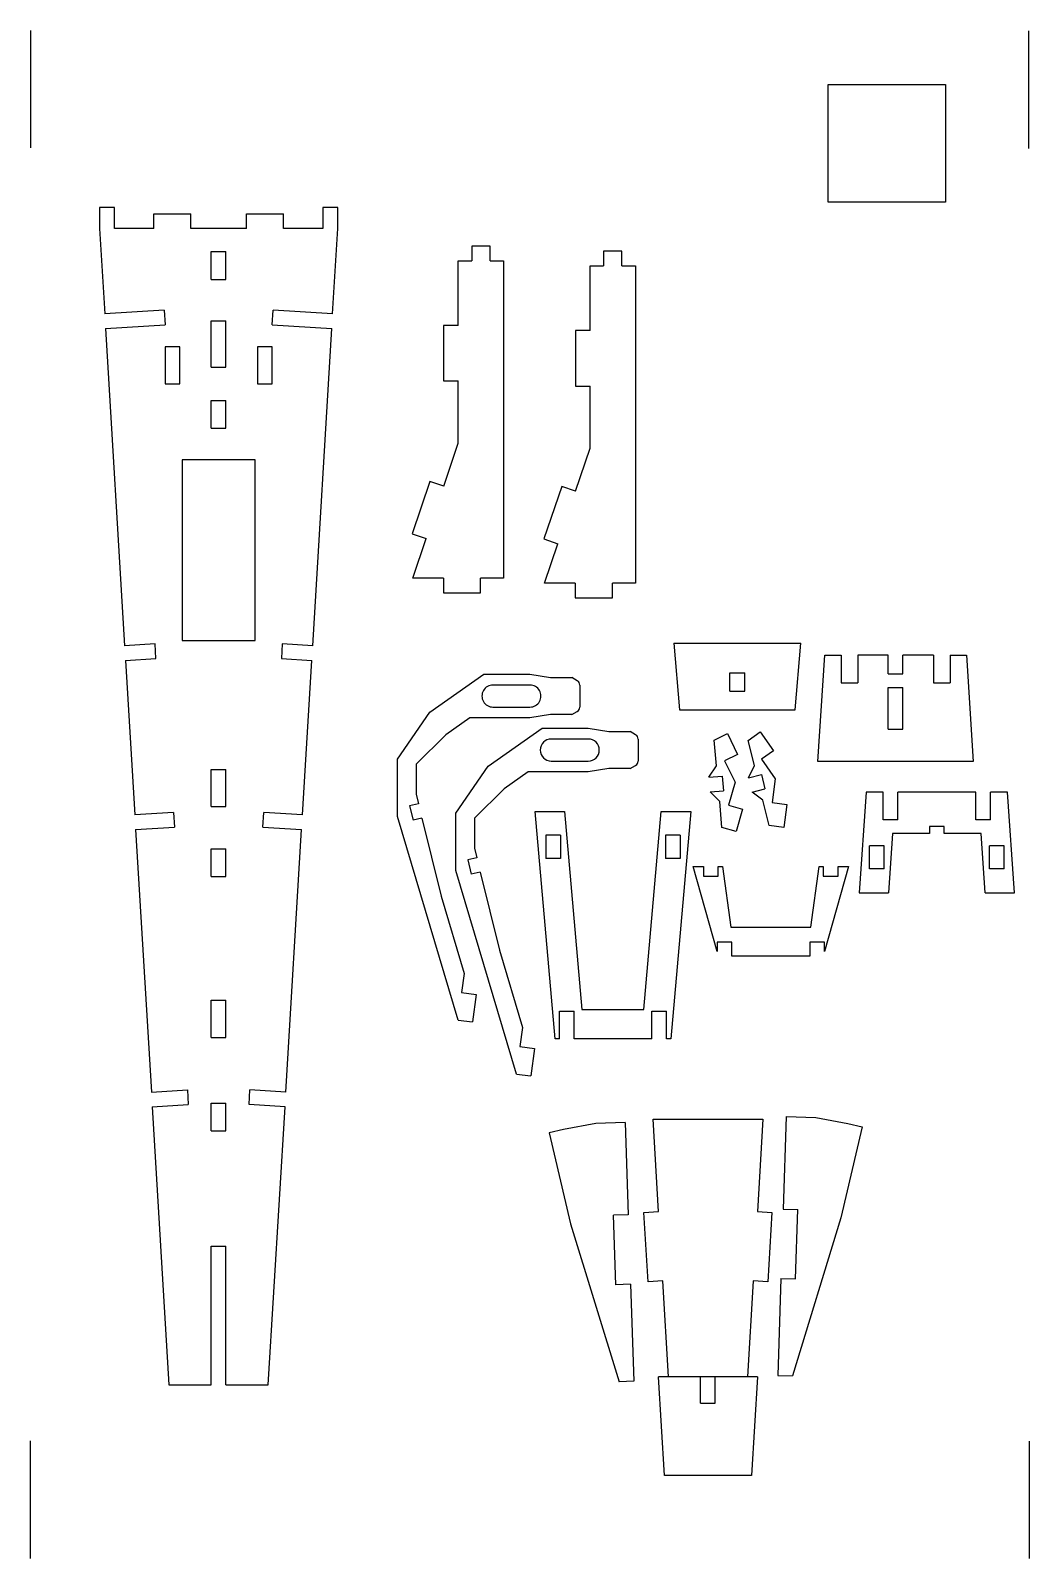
# Model space of a CAD drawing. Extents: x 1 to 217, y 1 to 331.
import ezdxf

# ---------------------------------------------------------------- set-up
doc = ezdxf.new("R2010")
doc.units = 0
doc.layers.get('0').update_dxf_attribs({"linetype": 'CONTINUOUS'})
doc.layers.add('02___PRT_ALL_AXES', color=7, linetype='CONTINUOUS')
doc.layers.add('3_ALL_SYMBOLS', color=7, linetype='CONTINUOUS')

msp = doc.modelspace()

# ---------------------------------------------------------------- linework, layer by layer
at = {"color": 7}
for p, q in [((173.080858, 319.242984), (198.480858, 319.242984)), ((173.080858, 293.842984), (173.080858, 319.242984)), ((198.480858, 319.242984), (198.480858, 293.842984)), ((15.559929, 292.66587), (15.559929, 288.14087)), ((18.803406, 292.66587), (15.559929, 292.66587)), ((18.803406, 288.14087), (18.803406, 292.66587)), ((27.303406, 288.14087), (27.303406, 291.31587)), ((27.303406, 291.31587), (35.303406, 291.31587)), ((35.303406, 288.14087), (35.303406, 291.31587)), ((47.303405, 288.14087), (47.303405, 291.31587)), ((47.303405, 291.31587), (55.303406, 291.31587)), ((55.303406, 288.14087), (55.303406, 291.31587)), ((63.803406, 292.66587), (63.803406, 288.14087)), ((67.046884, 292.66587), (63.803406, 292.66587)), ((67.046884, 288.14087), (67.046884, 292.66587)), ((198.480858, 293.842984), (173.080858, 293.842984)), ((27.303406, 288.14087), (18.803406, 288.14087)), ((47.303405, 288.14087), (35.303406, 288.14087)), ((63.803406, 288.14087), (55.303406, 288.14087)), ((65.938538, 269.668472), (67.046884, 288.14087)), ((96.017802, 284.34267), (96.017802, 281.16767)), ((100.017803, 284.34267), (96.017802, 284.34267)), ((100.017803, 281.16767), (100.017803, 284.34267)), ((39.715906, 277.14087), (39.715906, 283.14087)), ((39.715906, 283.14087), (42.890906, 283.14087)), ((42.890906, 277.14087), (42.890906, 283.14087)), ((93.105303, 267.16767), (93.105303, 281.16767)), ((93.105303, 281.16767), (96.017802, 281.16767)), ((100.017803, 281.16767), (102.930302, 281.16767)), ((102.930302, 281.16767), (102.930302, 212.559169)), ((124.523427, 283.250286), (124.523427, 280.075286)), ((128.523427, 283.250286), (124.523427, 283.250286)), ((128.523427, 280.075286), (128.523427, 283.250286)), ((121.610927, 266.075287), (121.610927, 280.075286)), ((121.610927, 280.075286), (124.523427, 280.075286)), ((128.523427, 280.075286), (131.435927, 280.075286)), ((131.435927, 280.075286), (131.435927, 211.466786)), ((39.715906, 277.14087), (42.890906, 277.14087)), ((39.715906, 258.140869), (39.715906, 268.140871)), ((39.715906, 268.140871), (42.890906, 268.140871)), ((42.890906, 258.140869), (42.890906, 268.140871)), ((52.870106, 267.271867), (53.060261, 270.441168)), ((65.938538, 269.668472), (53.060261, 270.441168)), ((52.870106, 267.271867), (65.74838, 266.499171)), ((61.635248, 197.946958), (65.74838, 266.499171)), ((89.930303, 267.16767), (89.930303, 255.167669)), ((93.105303, 267.16767), (89.930303, 267.16767)), ((118.435927, 266.075287), (118.435927, 254.075286)), ((121.610927, 266.075287), (118.435927, 266.075287)), ((29.715906, 262.582852), (29.715906, 254.582851)), ((32.890906, 262.582852), (29.715906, 262.582852)), ((32.890906, 254.582851), (32.890906, 262.582852)), ((49.715905, 262.582852), (49.715905, 254.582851)), ((52.890905, 262.582852), (49.715905, 262.582852)), ((52.890905, 254.582851), (52.890905, 262.582852)), ((39.715906, 258.140869), (42.890906, 258.140869)), ((29.715906, 254.582851), (32.890906, 254.582851)), ((49.715905, 254.582851), (52.890905, 254.582851)), ((89.930303, 255.167669), (93.105303, 255.167669)), ((93.105303, 241.719371), (93.105303, 255.167669)), ((118.435927, 254.075286), (121.610927, 254.075286)), ((121.610927, 240.626987), (121.610927, 254.075286)), ((39.715906, 244.961974), (39.715906, 250.961977)), ((39.715906, 250.961977), (42.890906, 250.961977)), ((42.890906, 244.961974), (42.890906, 250.961977)), ((39.715906, 244.961974), (42.890906, 244.961974)), ((89.985486, 232.459922), (93.105303, 241.719371)), ((33.403407, 238.140869), (33.403407, 199.060209)), ((49.203407, 238.140869), (33.403407, 238.140869)), ((49.203407, 199.060209), (49.203407, 238.140869)), ((118.49111, 231.367539), (121.610927, 240.626987)), ((86.976681, 233.47369), (83.145125, 222.101831)), ((89.985486, 232.459922), (86.976681, 233.47369)), ((115.482305, 232.381304), (111.650749, 221.009447)), ((118.49111, 231.367539), (115.482305, 232.381304)), ((83.145125, 222.101831), (86.15393, 221.088063)), ((83.280258, 212.559169), (86.15393, 221.088063)), ((111.650749, 221.009447), (114.659551, 219.995679)), ((111.785885, 211.466786), (114.659551, 219.995679)), ((89.920304, 212.559169), (83.280258, 212.559169)), ((89.920304, 212.559169), (89.920304, 209.384169)), ((102.930302, 212.559169), (97.930304, 212.559169)), ((97.930304, 209.384169), (97.930304, 212.559169)), ((118.425928, 211.466786), (111.785885, 211.466786)), ((118.425928, 211.466786), (118.425928, 208.291786)), ((131.435927, 211.466786), (126.435928, 211.466786)), ((126.435928, 208.291786), (126.435928, 211.466786)), ((89.920304, 209.384169), (97.930304, 209.384169)), ((118.425928, 208.291786), (126.435928, 208.291786)), ((27.549818, 198.341657), (20.971563, 197.946961)), ((27.739976, 195.172355), (27.549818, 198.341657)), ((33.403407, 199.060209), (49.203407, 199.060209)), ((55.056972, 198.341655), (54.866814, 195.172355)), ((61.635248, 197.946958), (55.056972, 198.341655)), ((139.734564, 198.522313), (140.96431, 184.101763)), ((139.734564, 198.522313), (167.194007, 198.522313)), ((165.96426, 184.101763), (167.194007, 198.522313)), ((21.161721, 194.777662), (27.739976, 195.172355)), ((54.866814, 195.172355), (61.445089, 194.777659)), ((170.893209, 172.937066), (172.398165, 195.890041)), ((172.398165, 195.890041), (175.892917, 195.890041)), ((175.892917, 195.890041), (175.892917, 189.890042)), ((186.105416, 195.890041), (179.492918, 195.890041)), ((179.492918, 195.890041), (179.492918, 189.890042)), ((186.105416, 191.89004), (186.105416, 195.890041)), ((195.892917, 195.890041), (189.280416, 195.890041)), ((189.280416, 191.89004), (189.280416, 195.890041)), ((195.892917, 195.890041), (195.892917, 189.890042)), ((199.492918, 195.890041), (202.98767, 195.890041)), ((199.492918, 195.890041), (199.492918, 189.890042)), ((202.98767, 195.890041), (204.492626, 172.937066)), ((21.161721, 194.777662), (23.167391, 161.34984)), ((59.439409, 161.349631), (61.445089, 194.777659)), ((86.9622, 183.591674), (98.665758, 191.786595)), ((98.665758, 191.786595), (108.622409, 191.786595)), ((108.622409, 191.786595), (113.054672, 191.052783)), ((151.876785, 188.101763), (151.876785, 192.101764)), ((151.876785, 192.101764), (155.051785, 192.101764)), ((155.051785, 188.101763), (155.051785, 192.101764)), ((186.105416, 191.89004), (189.280416, 191.89004)), ((108.622409, 189.432785), (100.622408, 189.432785)), ((113.054672, 191.052783), (117.704672, 191.052783)), ((118.862396, 190.371772), (117.704672, 191.052783)), ((119.404672, 189.423644), (119.404672, 184.681924)), ((175.892917, 189.890042), (179.492918, 189.890042)), ((186.105416, 188.913553), (189.280416, 188.913553)), ((186.105416, 179.913554), (186.105416, 188.913553)), ((189.280416, 179.913554), (189.280416, 188.913553)), ((195.892917, 189.890042), (199.492918, 189.890042)), ((151.876785, 188.101763), (155.051785, 188.101763)), ((80.004229, 173.387845), (86.9622, 183.591674)), ((95.605273, 182.318973), (90.403657, 178.676763)), ((108.622409, 182.318973), (95.605273, 182.318973)), ((100.622408, 184.672783), (108.622409, 184.672783)), ((113.054672, 183.052785), (108.622409, 182.318973)), ((117.704672, 183.052785), (113.054672, 183.052785)), ((117.704672, 183.052785), (118.862396, 183.733796)), ((140.96431, 184.101763), (165.96426, 184.101763)), ((90.403657, 178.676763), (84.004229, 172.359788)), ((99.568669, 171.913513), (111.272227, 180.108434)), ((111.272227, 180.108434), (121.22888, 180.108434)), ((121.22888, 180.108434), (125.661143, 179.374622)), ((125.661143, 179.374622), (130.311144, 179.374622)), ((131.468865, 178.693609), (130.311144, 179.374622)), ((148.476651, 177.533266), (151.324931, 178.936094)), ((151.324931, 178.936094), (153.53411, 174.450612)), ((155.825546, 177.481253), (158.426353, 179.302359)), ((158.426353, 179.302359), (161.294236, 175.206598)), ((186.105416, 179.913554), (189.280416, 179.913554)), ((121.22888, 177.754621), (113.228879, 177.754621)), ((132.011143, 177.74548), (132.011143, 173.003763)), ((148.967357, 171.945091), (148.476651, 177.533266)), ((157.163386, 172.033441), (155.825546, 177.481253)), ((161.294236, 175.206598), (158.693429, 173.385491)), ((80.004229, 161.037482), (80.004229, 173.387845)), ((84.004229, 172.359788), (84.004229, 165.829776)), ((92.610697, 161.709684), (99.568669, 171.913513)), ((113.228879, 172.994622), (121.22888, 172.994622)), ((130.311144, 171.374621), (131.468865, 172.055635)), ((147.303453, 169.515166), (148.967357, 171.945091)), ((153.53411, 174.450612), (150.685827, 173.047784)), ((150.685827, 173.047784), (152.965698, 168.41877)), ((155.889836, 169.378032), (157.163386, 172.033441)), ((158.693429, 173.385491), (161.653082, 169.158669)), ((204.492626, 172.937066), (170.893209, 172.937066)), ((39.715906, 171.172942), (42.890906, 171.172942)), ((39.715906, 163.172944), (39.715906, 171.172942)), ((42.890906, 163.172944), (42.890906, 171.172942)), ((108.211741, 170.64081), (103.010126, 166.998599)), ((121.22888, 170.64081), (108.211741, 170.64081)), ((125.661143, 171.374621), (121.22888, 170.64081)), ((130.311144, 171.374621), (125.661143, 171.374621)), ((147.303453, 169.515166), (150.162537, 169.766228)), ((150.162537, 169.766228), (150.440269, 166.603398)), ((155.889836, 169.378032), (158.677108, 170.062514)), ((158.677108, 170.062514), (159.434307, 166.979126)), ((161.653082, 169.158669), (160.988019, 164.041706)), ((84.004229, 165.829776), (84.509697, 163.771456)), ((103.010126, 166.998599), (96.610698, 160.681628)), ((147.581185, 166.352339), (150.440269, 166.603398)), ((149.643112, 164.249583), (147.581185, 166.352339)), ((152.965698, 168.41877), (151.527459, 163.463261)), ((156.647038, 166.294647), (159.434307, 166.979126)), ((159.005736, 164.531223), (156.647038, 166.294647)), ((181.303018, 166.268366), (179.798063, 144.547062)), ((185.01027, 166.268366), (181.303018, 166.268366)), ((185.01027, 160.268367), (185.01027, 166.268366)), ((205.010269, 166.268366), (188.18527, 166.268366)), ((188.18527, 160.268367), (188.18527, 166.268366)), ((205.010269, 160.268367), (205.010269, 166.268366)), ((211.892523, 166.268366), (208.185269, 166.268366)), ((208.185269, 160.268367), (208.185269, 166.268366)), ((213.397476, 144.547062), (211.892523, 166.268366)), ((31.542925, 161.85237), (23.167391, 161.34984)), ((31.542925, 161.85237), (31.733081, 158.683071)), ((39.715906, 163.172944), (42.890906, 163.172944)), ((50.873694, 158.682862), (51.063852, 161.852164)), ((59.439409, 161.349631), (51.063852, 161.852164)), ((84.509697, 163.771456), (82.573568, 163.295993)), ((82.573568, 163.295993), (83.330768, 160.212608)), ((114.072554, 112.946482), (109.772823, 162.13536)), ((109.772823, 162.13536), (116.122823, 162.13536)), ((116.122823, 162.13536), (119.867482, 119.296482)), ((133.277576, 119.296482), (137.022236, 162.13536)), ((137.022236, 162.13536), (143.372236, 162.13536)), ((143.372236, 162.13536), (139.072504, 112.946482)), ((150.133818, 158.66141), (149.643112, 164.249583)), ((151.527459, 163.463261), (154.576636, 162.578296)), ((154.576636, 162.578296), (153.182995, 157.776446)), ((160.343576, 159.083412), (159.005736, 164.531223)), ((160.988019, 164.041706), (164.136536, 163.632487)), ((164.136536, 163.632487), (163.492095, 158.674189)), ((23.357548, 158.180538), (31.733081, 158.683071)), ((50.873694, 158.682862), (59.249251, 158.180329)), ((93.076197, 117.020667), (80.004229, 161.037482)), ((85.266897, 160.688071), (83.330768, 160.212608)), ((85.266897, 160.688071), (89.409823, 143.817696)), ((92.610697, 149.359318), (92.610697, 161.709684)), ((96.610698, 160.681628), (96.610698, 154.151615)), ((153.182995, 157.776446), (150.133818, 158.66141)), ((163.492095, 158.674189), (160.343576, 159.083412)), ((188.18527, 160.268367), (185.01027, 160.268367)), ((198.18527, 158.878366), (195.01027, 158.878366)), ((195.01027, 158.878366), (195.01027, 157.378366)), ((198.18527, 157.378366), (198.18527, 158.878366)), ((208.185269, 160.268367), (205.010269, 160.268367)), ((23.357548, 158.180538), (26.760931, 101.457498)), ((55.845871, 101.457339), (59.249251, 158.180329)), ((112.031029, 156.975361), (112.031029, 151.97536)), ((115.206029, 156.975361), (112.031029, 156.975361)), ((115.206029, 156.975361), (115.206029, 151.97536)), ((141.114029, 156.975361), (137.939029, 156.975361)), ((137.939029, 156.975361), (137.939029, 151.97536)), ((141.114029, 156.975361), (141.114029, 151.97536)), ((187.037077, 157.378366), (186.148063, 144.547062)), ((195.01027, 157.378366), (187.037077, 157.378366)), ((206.158465, 157.378366), (198.18527, 157.378366)), ((207.047476, 144.547062), (206.158465, 157.378366)), ((39.715906, 154.060209), (42.890906, 154.060209)), ((39.715906, 148.06021), (39.715906, 154.060209)), ((42.890906, 148.06021), (42.890906, 154.060209)), ((97.116166, 152.093295), (95.180037, 151.617832)), ((96.610698, 154.151615), (97.116166, 152.093295)), ((115.206029, 151.97536), (112.031029, 151.97536)), ((141.114029, 151.97536), (137.939029, 151.97536)), ((185.23127, 154.707062), (182.05627, 154.707062)), ((182.05627, 149.707061), (182.05627, 154.707062)), ((185.23127, 149.707061), (185.23127, 154.707062)), ((211.13927, 154.707062), (207.96427, 154.707062)), ((207.96427, 149.707061), (207.96427, 154.707062)), ((211.13927, 149.707061), (211.13927, 154.707062)), ((105.682666, 105.342504), (92.610697, 149.359318)), ((95.180037, 151.617832), (95.937237, 148.534445)), ((97.873366, 149.009907), (95.937237, 148.534445)), ((97.873366, 149.009907), (102.016292, 132.139532)), ((143.893326, 150.206408), (146.151532, 150.206408)), ((149.105533, 131.864063), (143.893326, 150.206408)), ((146.151532, 150.206408), (146.151532, 148.147696)), ((149.326532, 150.206408), (150.243326, 150.206408)), ((149.326532, 148.147696), (149.326532, 150.206408)), ((150.243326, 150.206408), (152.039475, 137.090483)), ((169.343496, 137.0679), (171.142739, 150.206408)), ((171.142739, 150.206408), (172.059532, 150.206408)), ((172.059532, 150.206408), (172.059532, 148.147696)), ((177.492739, 150.206408), (172.280532, 131.864063)), ((175.234532, 150.206408), (177.492739, 150.206408)), ((175.234532, 148.147696), (175.234532, 150.206408)), ((185.23127, 149.707061), (182.05627, 149.707061)), ((211.13927, 149.707061), (207.96427, 149.707061)), ((39.715906, 148.06021), (42.890906, 148.06021)), ((146.151532, 148.147696), (149.326532, 148.147696)), ((172.059532, 148.147696), (175.234532, 148.147696)), ((89.409823, 143.817696), (94.382689, 127.072729)), ((179.798063, 144.547062), (186.148063, 144.547062)), ((207.047476, 144.547062), (213.397476, 144.547062)), ((152.039475, 137.090483), (169.343496, 137.067905)), ((102.016292, 132.139532), (106.989158, 115.394568)), ((152.280533, 133.868205), (149.105533, 133.864056)), ((149.105533, 133.864062), (149.105533, 131.864063)), ((152.280533, 130.830233), (152.280533, 133.868205)), ((172.280532, 133.864062), (169.105532, 133.868211)), ((169.105532, 133.868205), (169.105532, 130.830233)), ((172.280532, 131.864063), (172.280532, 133.864062)), ((169.105532, 130.830233), (152.280533, 130.830233)), ((94.382689, 127.072729), (93.849526, 122.970623)), ((93.849526, 122.970623), (96.998045, 122.561401)), ((96.998045, 122.561401), (96.224714, 116.611448)), ((39.715906, 121.279855), (42.890906, 121.279855)), ((39.715906, 113.279857), (39.715906, 121.279855)), ((42.890906, 113.279857), (42.890906, 121.279855)), ((119.867482, 119.296482), (133.277576, 119.296482)), ((93.076197, 117.020667), (96.224714, 116.611448)), ((39.715906, 113.279857), (42.890906, 113.279857)), ((106.989158, 115.394568), (106.455997, 111.292459)), ((106.455997, 111.292459), (109.604514, 110.88324)), ((109.604514, 110.88324), (108.831185, 104.933284)), ((105.682666, 105.342504), (108.831185, 104.933284)), ((26.760931, 101.457498), (34.537551, 101.924093)), ((34.537551, 101.924093), (34.72771, 98.754794)), ((47.879079, 98.754636), (48.069238, 101.923937)), ((55.845871, 101.457339), (48.069238, 101.923937)), ((26.951089, 98.288196), (34.72771, 98.754794)), ((26.951089, 98.288196), (30.559928, 38.140871)), ((39.715906, 99.060212), (42.890906, 99.060212)), ((39.715906, 93.06021), (39.715906, 99.060212)), ((42.890906, 93.06021), (42.890906, 99.060212)), ((55.655712, 98.288038), (47.879079, 98.754636)), ((52.046883, 38.140871), (55.655712, 98.288038)), ((164.040941, 96.155964), (163.390888, 76.166531)), ((164.040941, 96.155964), (170.417905, 95.948587)), ((170.417905, 95.948587), (177.383344, 94.638924)), ((39.715906, 93.06021), (42.890906, 93.06021)), ((115.87517, 93.374027), (112.797141, 92.651969)), ((112.797141, 92.651969), (117.414602, 72.96842)), ((122.840214, 94.68581), (115.87517, 93.374027)), ((129.21711, 94.895128), (122.840214, 94.68581)), ((129.21711, 94.895128), (129.873245, 74.905893)), ((135.235933, 95.562406), (158.997554, 95.562406)), ((136.444341, 75.598946), (135.235933, 95.562406)), ((158.997554, 95.562406), (157.789146, 75.598946)), ((180.461593, 93.917801), (175.850118, 74.232849)), ((177.383344, 94.638924), (180.461593, 93.917801)), ((163.390888, 76.166531), (166.564208, 76.063337)), ((166.07667, 61.07126), (166.564208, 76.063337)), ((117.414602, 72.96842), (127.880818, 38.826505)), ((129.873245, 74.905893), (126.699953, 74.80173)), ((127.192055, 59.809806), (126.699953, 74.80173)), ((133.275141, 75.407111), (136.444341, 75.598946)), ((134.181446, 60.434516), (133.275141, 75.407111)), ((157.789146, 75.598946), (160.958347, 75.407111)), ((160.958347, 75.407111), (160.052041, 60.434516)), ((175.850118, 74.232849), (165.394284, 40.087753)), ((39.715906, 68.140871), (42.890906, 68.140871)), ((39.715906, 38.140871), (39.715906, 68.140871)), ((42.890906, 38.140871), (42.890906, 68.140871)), ((130.365345, 59.913966), (127.192055, 59.809806)), ((130.365345, 59.913966), (131.054108, 38.930667)), ((137.350647, 60.626351), (134.181446, 60.434516)), ((138.605545, 39.894815), (137.350647, 60.626351)), ((156.88284, 60.626351), (155.627942, 39.894815)), ((160.052041, 60.434516), (156.88284, 60.626351)), ((162.903346, 61.174458), (162.220964, 40.190951)), ((162.903346, 61.174458), (166.07667, 61.07126)), ((157.797619, 39.894815), (136.435869, 39.894815)), ((137.734122, 18.564075), (136.435869, 39.894815)), ((145.529244, 34.207617), (145.529244, 39.894815)), ((148.704244, 34.207617), (148.704244, 39.894815)), ((157.797619, 39.894815), (156.499365, 18.564075)), ((162.220964, 40.190951), (165.394284, 40.087753)), ((30.559928, 38.140871), (39.715906, 38.140871)), ((42.890906, 38.140871), (52.046883, 38.140871)), ((131.054108, 38.930667), (127.880818, 38.826505)), ((145.529244, 34.207617), (148.704244, 34.207617)), ((156.499365, 18.564075), (137.734122, 18.564075))]:
    msp.add_line(p, q, dxfattribs=at)
for points in [[(100.622408, 189.432785), (99.772115, 189.432785), (98.986412, 188.979159), (98.561266, 188.242785)], [(110.68355, 188.242785), (110.258404, 188.979159), (109.472701, 189.432785), (108.622409, 189.432785)], [(119.404672, 189.423644), (119.404673, 189.813445), (119.198378, 190.174135), (118.862396, 190.371772)], [(98.561266, 188.242785), (98.13612, 187.50641), (98.13612, 186.599158), (98.561266, 185.862783)], [(98.561266, 185.862783), (98.986412, 185.126408), (99.772115, 184.672783), (100.622408, 184.672783)], [(108.622409, 184.672783), (109.472701, 184.672783), (110.258404, 185.126408), (110.68355, 185.862783)], [(110.68355, 185.862783), (111.108696, 186.599158), (111.108696, 187.50641), (110.68355, 188.242785)], [(118.862396, 183.733796), (119.198378, 183.931433), (119.404673, 184.292123), (119.404672, 184.681924)], [(132.011143, 177.74548), (132.011143, 178.135281), (131.804848, 178.495972), (131.468865, 178.693609)], [(113.228879, 177.754621), (111.914894, 177.753982), (110.850038, 176.688607), (110.850038, 175.374622)], [(110.850038, 175.374622), (110.850038, 174.060637), (111.914894, 172.995262), (113.228879, 172.994622)], [(123.607721, 175.374622), (123.607721, 176.688607), (122.542865, 177.753982), (121.22888, 177.754621)], [(121.22888, 172.994622), (122.542865, 172.995262), (123.607721, 174.060637), (123.607721, 175.374622)], [(131.468865, 172.055635), (131.804848, 172.253272), (132.011143, 172.613962), (132.011143, 173.003763)]]:
    msp.add_open_spline(points, degree=3, dxfattribs=at)
at = {"layer": '02___PRT_ALL_AXES', "color": 7}
for p, q in [((15.559929, 288.14087), (16.668287, 269.668221)), ((29.551627, 270.441222), (16.668287, 269.668221)), ((29.551627, 270.441222), (29.741786, 267.271921)), ((16.858445, 266.498922), (29.741786, 267.271921)), ((16.858445, 266.498922), (20.971563, 197.946961)), ((114.98503, 118.946481), (118.16003, 118.946481)), ((114.98503, 112.946482), (114.98503, 118.946481)), ((118.16003, 112.946482), (118.16003, 118.946481)), ((134.985029, 118.946481), (138.160029, 118.946481)), ((134.985029, 112.946482), (134.985029, 118.946481)), ((138.160029, 112.946482), (138.160029, 118.946481)), ((114.98503, 112.946482), (114.072554, 112.946482)), ((134.985029, 112.946482), (118.16003, 112.946482)), ((139.072504, 112.946482), (138.160029, 112.946482))]:
    msp.add_line(p, q, dxfattribs=at)
at = {"layer": '3_ALL_SYMBOLS', "color": 1}
for p, q in [((0.71, 305.540037), (0.71, 330.920037)), ((216.530001, 305.450037), (216.530001, 330.830037)), ((0.63, 0.650023), (0.63, 26.030013)), ((216.630001, 0.630013), (216.630001, 26.000041))]:
    msp.add_line(p, q, dxfattribs=at)

doc.saveas('drawing.dxf')
